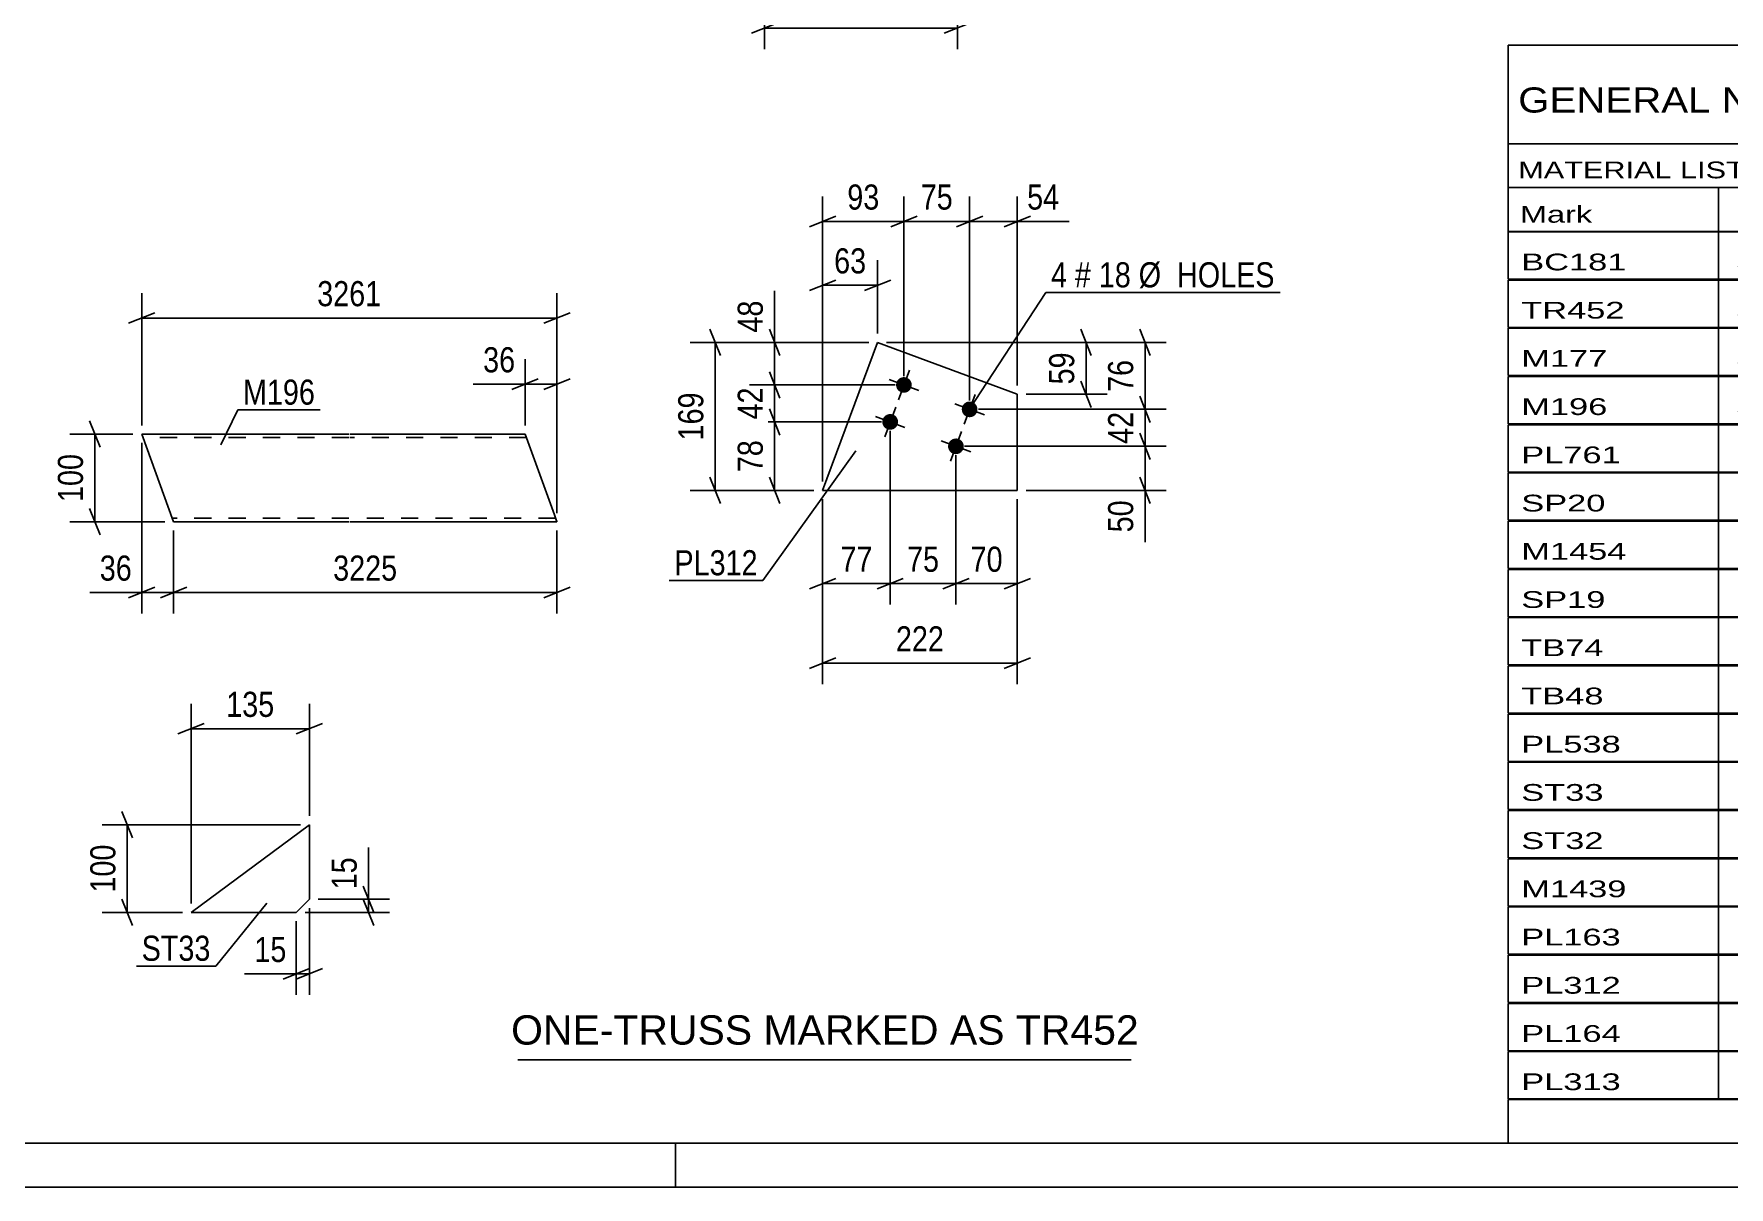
# Model space of a CAD drawing. Header units: millimetres. Extents: x 0 to 841, y 0 to 594.
# Drawn here: x 347.8 to 541.2, y 0 to 131.5 of the extents above; entities that cross this region are included whole.
import ezdxf

# ---------------------------------------------------------------- set-up
doc = ezdxf.new("R2010")
doc.units = ezdxf.units.MM
doc.linetypes.add('DXK_LINE_DOT2', pattern=[3.9198, 1.9599, -1.9599])
doc.styles.add('Arial', font='ARIAL.TTF', dxfattribs={"height": 0.2})
doc.styles.add('Arial Narrow', font='ARIALN.TTF', dxfattribs={"height": 0.2})

# ---------------------------------------------------------------- blocks, each defined once
blk = doc.blocks.new('Unknown-318889209-1133')
at = {"color": 5, "linetype": 'Continuous'}
for p, q in [((5, 5), (836, 5)), ((421, 0), (421, 5)), ((0, 0), (841, 0))]:
    blk.add_line(p, q, dxfattribs=at)
blk = doc.blocks.new('Part-318889209-1655 - 1639')
at = {"color": 2, "linetype": 'Continuous'}
for p, q in [((379.23, 41.33), (365.73, 31.33)), ((379.23, 32.83), (379.23, 41.33)), ((365.73, 31.33), (377.73, 31.33)), ((377.73, 31.33), (379.23, 32.83))]:
    blk.add_line(p, q, dxfattribs=at)
blk = doc.blocks.new('Bolt-318889209-8117 - 8083')
at = {"linetype": 'Continuous'}
for points in [[(447.9, 91.18, -1), (446.22, 91.8, -1)], [(455.4, 88.39, -1), (453.72, 89.02, -1)], [(446.34, 86.96, -1), (444.65, 87.59, -1)], [(453.84, 84.18, -1), (452.15, 84.8, -1)]]:
    blk.add_hatch(color=1, dxfattribs=at).paths.add_polyline_path(points)
at = {"color": 1, "linetype": 'Continuous'}
for p, q in [((447.69, 93.18), (446.43, 89.8)), ((445.37, 92.12), (448.75, 90.86)), ((452.87, 89.33), (456.25, 88.08)), ((455.19, 90.39), (453.93, 87.02)), ((443.81, 87.9), (447.18, 86.65)), ((446.12, 88.96), (444.87, 85.59)), ((451.31, 85.11), (454.68, 83.86)), ((453.62, 86.18), (452.37, 82.8))]:
    blk.add_line(p, q, dxfattribs=at)
blk = doc.blocks.new('Part-318889209-8122 - 8083')
at = {"color": 2, "linetype": 'Continuous'}
for p, q in [((444.06, 96.34), (437.79, 79.46)), ((444.06, 96.34), (460, 90.42)), ((460, 90.42), (460, 79.46)), ((437.79, 79.46), (460, 79.46))]:
    blk.add_line(p, q, dxfattribs=at)
blk = doc.blocks.new('Part-318889209-1294 - 1278')
at = {"color": 2, "linetype": 'Continuous'}
for p, q in [((383.73, 85.88), (360.09, 85.88)), ((363.73, 75.88), (360.09, 85.88)), ((403.83, 85.88), (383.83, 85.88)), ((407.18, 76.68), (403.83, 85.88)), ((383.73, 75.88), (363.73, 75.88)), ((407.47, 75.88), (383.83, 75.88)), ((407.47, 75.88), (407.18, 76.68))]:
    blk.add_line(p, q, dxfattribs=at)
at = {"color": 7, "linetype": 'DXK_LINE_DOT2'}
for p, q in [((383.73, 85.48), (360.24, 85.48)), ((403.98, 85.48), (383.83, 85.48)), ((383.73, 76.28), (363.58, 76.28)), ((363.65, 76.12), (363.73, 75.88)), ((407.32, 76.28), (383.83, 76.28)), ((407.45, 75.94), (407.38, 76.11)), ((407.47, 75.88), (407.45, 75.94))]:
    blk.add_line(p, q, dxfattribs=at)
blk = doc.blocks.new('StraightDimension-318889209-1744 - 1639')
at = {"color": 7, "linetype": 'Continuous'}
for p, q in [((357.84, 42.83), (359.04, 39.83)), ((378.23, 41.33), (355.59, 41.33)), ((358.44, 31.33), (358.44, 41.33)), ((364.73, 31.33), (355.59, 31.33)), ((359.04, 29.83), (357.84, 32.83))]:
    blk.add_line(p, q, dxfattribs=at)
at = {"color": 0}
blk.add_wipeout([(357.69, 39.67), (353.49, 39.67), (353.49, 32.99), (357.69, 32.99)], dxfattribs=at)
at = {"color": 3, "style": 'Arial Narrow'}
blk.add_text('100', height=2.863, rotation=90.0002, dxfattribs=at).set_placement((357.09, 33.59))
blk = doc.blocks.new('StraightDimension-318889209-1731 - 1639')
at = {"color": 7, "linetype": 'Continuous'}
for p, q in [((385.38, 34.33), (386.58, 31.33)), ((378.73, 31.33), (388.38, 31.33)), ((380.23, 32.83), (388.38, 32.83)), ((386.58, 29.83), (385.38, 32.83)), ((385.98, 31.33), (385.98, 32.83))]:
    blk.add_line(p, q, dxfattribs=at)
at = {"color": 0}
blk.add_wipeout([(385.23, 38.21), (381.03, 38.21), (381.03, 33.36), (385.23, 33.36)], dxfattribs=at)
at = {"color": 7, "linetype": 'Continuous'}
blk.add_line((385.98, 32.83), (385.98, 38.74), dxfattribs=at)
blk.add_line((385.98, 32.83), (385.98, 38.74), dxfattribs=at)
at = {"color": 3, "style": 'Arial Narrow'}
blk.add_text('15', height=2.863, rotation=90.0002, dxfattribs=at).set_placement((384.63, 33.96))
blk = doc.blocks.new('StraightDimension-318889209-1758 - 1639')
at = {"color": 7, "linetype": 'Continuous'}
for p, q in [((365.73, 32.33), (365.73, 55.13)), ((379.23, 42.33), (379.23, 55.13)), ((367.23, 52.88), (364.23, 51.68)), ((365.73, 52.28), (379.23, 52.28)), ((377.73, 51.68), (380.73, 52.88))]:
    blk.add_line(p, q, dxfattribs=at)
at = {"color": 0}
blk.add_wipeout([(375.82, 53.03), (375.82, 57.23), (369.14, 57.23), (369.14, 53.03)], dxfattribs=at)
at = {"color": 3, "style": 'Arial Narrow'}
blk.add_text('135', height=2.863, dxfattribs=at).set_placement((369.74, 53.63))
blk = doc.blocks.new('StraightDimension-318889209-1770 - 1639')
at = {"color": 7, "linetype": 'Continuous'}
for p, q in [((379.23, 31.83), (379.23, 21.92)), ((377.73, 30.33), (377.73, 21.92)), ((376.23, 23.72), (379.23, 24.92)), ((380.73, 24.92), (377.73, 23.72)), ((377.73, 24.32), (379.23, 24.32))]:
    blk.add_line(p, q, dxfattribs=at)
at = {"color": 0}
blk.add_wipeout([(377.21, 25.07), (377.21, 29.27), (372.35, 29.27), (372.35, 25.07)], dxfattribs=at)
at = {"color": 7, "linetype": 'Continuous'}
blk.add_line((377.73, 24.32), (371.82, 24.32), dxfattribs=at)
blk.add_line((377.73, 24.32), (371.82, 24.32), dxfattribs=at)
at = {"color": 3, "style": 'Arial Narrow'}
blk.add_text('15', height=2.863, dxfattribs=at).set_placement((372.95, 25.67))
blk = doc.blocks.new('StraightDimension-318889209-8141 - 8083')
at = {"color": 7, "linetype": 'Continuous'}
for p, q in [((444.49, 87.27), (429.46, 87.27)), ((431.71, 88.77), (432.91, 85.77)), ((432.31, 79.46), (432.31, 87.27)), ((436.79, 79.46), (429.46, 79.46)), ((432.91, 77.96), (431.71, 80.96))]:
    blk.add_line(p, q, dxfattribs=at)
at = {"color": 0}
blk.add_wipeout([(431.56, 85.79), (427.36, 85.79), (427.36, 80.94), (431.56, 80.94)], dxfattribs=at)
at = {"color": 3, "style": 'Arial Narrow'}
blk.add_text('78', height=2.863, rotation=90.0002, dxfattribs=at).set_placement((430.96, 81.54))
blk = doc.blocks.new('StraightDimension-318889209-8133 - 8083')
at = {"color": 7, "linetype": 'Continuous'}
for p, q in [((431.71, 92.99), (432.91, 89.99)), ((446.06, 91.49), (429.46, 91.49)), ((432.31, 87.27), (432.31, 91.49)), ((444.49, 87.27), (429.46, 87.27)), ((432.91, 85.77), (431.71, 88.77))]:
    blk.add_line(p, q, dxfattribs=at)
at = {"color": 0}
blk.add_wipeout([(431.56, 91.81), (427.36, 91.81), (427.36, 86.95), (431.56, 86.95)], dxfattribs=at)
at = {"color": 3, "style": 'Arial Narrow'}
blk.add_text('42', height=2.863, rotation=90.0002, dxfattribs=at).set_placement((430.96, 87.55))
blk = doc.blocks.new('StraightDimension-318889209-8215 - 8083')
at = {"color": 7, "linetype": 'Continuous'}
for p, q in [((452.99, 83.49), (452.99, 66.43)), ((460, 78.46), (460, 66.43)), ((451.49, 68.23), (454.49, 69.43)), ((452.99, 68.83), (460, 68.83)), ((461.5, 69.43), (458.5, 68.23))]:
    blk.add_line(p, q, dxfattribs=at)
at = {"color": 0}
blk.add_wipeout([(458.92, 69.58), (458.92, 73.78), (454.07, 73.78), (454.07, 69.58)], dxfattribs=at)
at = {"color": 3, "style": 'Arial Narrow'}
blk.add_text('70', height=2.863, dxfattribs=at).set_placement((454.67, 70.18))
blk = doc.blocks.new('StraightDimension-318889209-8148 - 8083')
at = {"color": 7, "linetype": 'Continuous'}
for p, q in [((454.56, 89.71), (454.56, 112.99)), ((460, 91.42), (460, 112.99)), ((453.06, 109.54), (456.06, 110.74)), ((461.5, 110.74), (458.5, 109.54)), ((454.56, 110.14), (460, 110.14))]:
    blk.add_line(p, q, dxfattribs=at)
at = {"color": 0}
blk.add_wipeout([(465.38, 110.89), (465.38, 115.09), (460.52, 115.09), (460.52, 110.89)], dxfattribs=at)
at = {"color": 7, "linetype": 'Continuous'}
blk.add_line((460, 110.14), (465.9, 110.14), dxfattribs=at)
blk.add_line((460, 110.14), (465.9, 110.14), dxfattribs=at)
at = {"color": 3, "style": 'Arial Narrow'}
blk.add_text('54', height=2.863, dxfattribs=at).set_placement((461.12, 111.49))
blk = doc.blocks.new('StraightDimension-318889209-8201 - 8083')
at = {"color": 7, "linetype": 'Continuous'}
for p, q in [((445.49, 86.27), (445.49, 66.43)), ((437.79, 78.46), (437.79, 66.43)), ((436.29, 68.23), (439.29, 69.43)), ((437.79, 68.83), (445.49, 68.83)), ((446.99, 69.43), (443.99, 68.23))]:
    blk.add_line(p, q, dxfattribs=at)
at = {"color": 0}
blk.add_wipeout([(444.07, 69.58), (444.07, 73.78), (439.22, 73.78), (439.22, 69.58)], dxfattribs=at)
at = {"color": 3, "style": 'Arial Narrow'}
blk.add_text('77', height=2.863, dxfattribs=at).set_placement((439.82, 70.18))
blk = doc.blocks.new('StraightDimension-318889209-8124 - 8083')
at = {"color": 7, "linetype": 'Continuous'}
for p, q in [((431.71, 97.84), (432.91, 94.84)), ((443.06, 96.34), (429.46, 96.34)), ((432.31, 91.49), (432.31, 96.34)), ((432.91, 89.99), (431.71, 92.99)), ((446.06, 91.49), (429.46, 91.49))]:
    blk.add_line(p, q, dxfattribs=at)
at = {"color": 0}
blk.add_wipeout([(431.56, 101.72), (427.36, 101.72), (427.36, 96.86), (431.56, 96.86)], dxfattribs=at)
at = {"color": 7, "linetype": 'Continuous'}
blk.add_line((432.31, 96.34), (432.31, 102.24), dxfattribs=at)
blk.add_line((432.31, 96.34), (432.31, 102.24), dxfattribs=at)
at = {"color": 3, "style": 'Arial Narrow'}
blk.add_text('48', height=2.863, rotation=90.0002, dxfattribs=at).set_placement((430.96, 97.46))
blk = doc.blocks.new('StraightDimension-318889209-8156 - 8083')
at = {"color": 7, "linetype": 'Continuous'}
for p, q in [((447.06, 92.49), (447.06, 112.99)), ((454.56, 89.71), (454.56, 112.99)), ((445.56, 109.54), (448.56, 110.74)), ((456.06, 110.74), (453.06, 109.54)), ((447.06, 110.14), (454.56, 110.14))]:
    blk.add_line(p, q, dxfattribs=at)
at = {"color": 0}
blk.add_wipeout([(453.24, 110.89), (453.24, 115.09), (448.38, 115.09), (448.38, 110.89)], dxfattribs=at)
at = {"color": 3, "style": 'Arial Narrow'}
blk.add_text('75', height=2.863, dxfattribs=at).set_placement((448.98, 111.49))
blk = doc.blocks.new('StraightDimension-318889209-8164 - 8083')
at = {"color": 7, "linetype": 'Continuous'}
for p, q in [((437.79, 80.46), (437.79, 112.99)), ((447.06, 92.49), (447.06, 112.99)), ((436.29, 109.54), (439.29, 110.74)), ((448.56, 110.74), (445.56, 109.54)), ((437.79, 110.14), (447.06, 110.14))]:
    blk.add_line(p, q, dxfattribs=at)
at = {"color": 0}
blk.add_wipeout([(444.86, 110.89), (444.86, 115.09), (440, 115.09), (440, 110.89)], dxfattribs=at)
at = {"color": 3, "style": 'Arial Narrow'}
blk.add_text('93', height=2.863, dxfattribs=at).set_placement((440.6, 111.49))
blk = doc.blocks.new('StraightDimension-318889209-8171 - 8083')
at = {"color": 7, "linetype": 'Continuous'}
for p, q in [((473.97, 90.21), (475.17, 87.21)), ((455.56, 88.71), (476.97, 88.71)), ((474.57, 84.49), (474.57, 88.71)), ((475.17, 82.99), (473.97, 85.99)), ((453.99, 84.49), (476.97, 84.49))]:
    blk.add_line(p, q, dxfattribs=at)
at = {"color": 0}
blk.add_wipeout([(473.82, 89.03), (469.62, 89.03), (469.62, 84.17), (473.82, 84.17)], dxfattribs=at)
at = {"color": 3, "style": 'Arial Narrow'}
blk.add_text('42', height=2.863, rotation=90.0002, dxfattribs=at).set_placement((473.22, 84.77))
blk = doc.blocks.new('StraightDimension-318889209-8179 - 8083')
at = {"color": 7, "linetype": 'Continuous'}
for p, q in [((473.97, 85.99), (475.17, 82.99)), ((453.99, 84.49), (476.97, 84.49)), ((474.57, 79.46), (474.57, 84.49)), ((461, 79.46), (476.97, 79.46)), ((475.17, 77.96), (473.97, 80.96))]:
    blk.add_line(p, q, dxfattribs=at)
at = {"color": 0}
blk.add_wipeout([(473.82, 78.93), (469.62, 78.93), (469.62, 74.08), (473.82, 74.08)], dxfattribs=at)
at = {"color": 7, "linetype": 'Continuous'}
blk.add_line((474.57, 79.46), (474.57, 73.55), dxfattribs=at)
blk.add_line((474.57, 79.46), (474.57, 73.55), dxfattribs=at)
at = {"color": 3, "style": 'Arial Narrow'}
blk.add_text('50', height=2.863, rotation=90.0002, dxfattribs=at).set_placement((473.22, 74.68))
blk = doc.blocks.new('StraightDimension-318889209-8185 - 8083')
at = {"color": 7, "linetype": 'Continuous'}
for p, q in [((473.97, 97.84), (475.17, 94.84)), ((445.06, 96.34), (476.97, 96.34)), ((474.57, 88.71), (474.57, 96.34)), ((475.17, 87.21), (473.97, 90.21)), ((455.56, 88.71), (476.97, 88.71))]:
    blk.add_line(p, q, dxfattribs=at)
at = {"color": 0}
blk.add_wipeout([(473.82, 94.95), (469.62, 94.95), (469.62, 90.09), (473.82, 90.09)], dxfattribs=at)
at = {"color": 3, "style": 'Arial Narrow'}
blk.add_text('76', height=2.863, rotation=90.0002, dxfattribs=at).set_placement((473.22, 90.69))
blk = doc.blocks.new('StraightDimension-318889209-8194 - 8083')
at = {"color": 7, "linetype": 'Continuous'}
for p, q in [((437.79, 80.46), (437.79, 105.71)), ((444.06, 97.34), (444.06, 105.71)), ((436.29, 102.26), (439.29, 103.46)), ((437.79, 102.86), (444.06, 102.86)), ((445.56, 103.46), (442.56, 102.26))]:
    blk.add_line(p, q, dxfattribs=at)
at = {"color": 0}
blk.add_wipeout([(443.36, 103.61), (443.36, 107.81), (438.5, 107.81), (438.5, 103.61)], dxfattribs=at)
at = {"color": 3, "style": 'Arial Narrow'}
blk.add_text('63', height=2.863, dxfattribs=at).set_placement((439.1, 104.21))
blk = doc.blocks.new('StraightDimension-318889209-8207 - 8083')
at = {"color": 7, "linetype": 'Continuous'}
for p, q in [((445.49, 86.27), (445.49, 66.43)), ((452.99, 83.49), (452.99, 66.43)), ((443.99, 68.23), (446.99, 69.43)), ((445.49, 68.83), (452.99, 68.83)), ((454.49, 69.43), (451.49, 68.23))]:
    blk.add_line(p, q, dxfattribs=at)
at = {"color": 0}
blk.add_wipeout([(451.67, 69.58), (451.67, 73.78), (446.82, 73.78), (446.82, 69.58)], dxfattribs=at)
at = {"color": 3, "style": 'Arial Narrow'}
blk.add_text('75', height=2.863, dxfattribs=at).set_placement((447.42, 70.18))
blk = doc.blocks.new('StraightDimension-318889209-8222 - 8083')
at = {"color": 7, "linetype": 'Continuous'}
for p, q in [((426.12, 94.84), (424.92, 97.84)), ((443.06, 96.34), (422.67, 96.34)), ((425.52, 79.46), (425.52, 96.34)), ((436.79, 79.46), (422.67, 79.46)), ((424.92, 80.96), (426.12, 77.96))]:
    blk.add_line(p, q, dxfattribs=at)
at = {"color": 0}
blk.add_wipeout([(424.77, 91.24), (420.57, 91.24), (420.57, 84.56), (424.77, 84.56)], dxfattribs=at)
at = {"color": 3, "style": 'Arial Narrow'}
blk.add_text('169', height=2.863, rotation=90.0002, dxfattribs=at).set_placement((424.17, 85.16))
blk = doc.blocks.new('StraightDimension-318889209-8229 - 8083')
at = {"color": 7, "linetype": 'Continuous'}
for p, q in [((467.24, 97.84), (468.44, 94.84)), ((445.06, 96.34), (470.24, 96.34)), ((467.84, 90.42), (467.84, 96.34)), ((468.44, 88.92), (467.24, 91.92)), ((461, 90.42), (470.24, 90.42))]:
    blk.add_line(p, q, dxfattribs=at)
at = {"color": 0}
blk.add_wipeout([(467.09, 95.81), (462.89, 95.81), (462.89, 90.95), (467.09, 90.95)], dxfattribs=at)
at = {"color": 3, "style": 'Arial Narrow'}
blk.add_text('59', height=2.863, rotation=90.0002, dxfattribs=at).set_placement((466.49, 91.55))
blk = doc.blocks.new('StraightDimension-318889209-8238 - 8083')
at = {"color": 7, "linetype": 'Continuous'}
for p, q in [((437.79, 78.46), (437.79, 57.35)), ((460, 78.46), (460, 57.35)), ((439.29, 60.35), (436.29, 59.15)), ((458.5, 59.15), (461.5, 60.35)), ((437.79, 59.75), (460, 59.75))]:
    blk.add_line(p, q, dxfattribs=at)
at = {"color": 0}
blk.add_wipeout([(452.24, 60.5), (452.24, 64.7), (445.55, 64.7), (445.55, 60.5)], dxfattribs=at)
at = {"color": 3, "style": 'Arial Narrow'}
blk.add_text('222', height=2.863, dxfattribs=at).set_placement((446.15, 61.1))
blk = doc.blocks.new('StraightDimension-318889209-8335 - 8246')
at = {"color": 7, "linetype": 'Continuous'}
for p, q in [((431.16, 148.96), (431.16, 129.8)), ((453.17, 148.96), (453.17, 129.8)), ((432.66, 132.8), (429.66, 131.6)), ((431.16, 132.2), (453.17, 132.2)), ((451.67, 131.6), (454.67, 132.8))]:
    blk.add_line(p, q, dxfattribs=at)
at = {"color": 0}
blk.add_wipeout([(445.51, 132.95), (445.51, 137.15), (438.82, 137.15), (438.82, 132.95)], dxfattribs=at)
at = {"color": 3, "style": 'Arial Narrow'}
blk.add_text('220', height=2.863, dxfattribs=at).set_placement((439.42, 133.55))
blk = doc.blocks.new('StraightDimension-318889209-20734 - 1278')
at = {"color": 7, "linetype": 'Continuous'}
for p, q in [((360.09, 84.88), (360.09, 65.42)), ((363.73, 74.88), (363.73, 65.42)), ((358.59, 67.22), (361.59, 68.42)), ((360.09, 67.82), (363.73, 67.82)), ((365.23, 68.42), (362.23, 67.22))]:
    blk.add_line(p, q, dxfattribs=at)
at = {"color": 0}
blk.add_wipeout([(359.57, 68.57), (359.57, 72.77), (354.71, 72.77), (354.71, 68.57)], dxfattribs=at)
at = {"color": 7, "linetype": 'Continuous'}
blk.add_line((360.09, 67.82), (354.18, 67.82), dxfattribs=at)
blk.add_line((360.09, 67.82), (354.18, 67.82), dxfattribs=at)
at = {"color": 3, "style": 'Arial Narrow'}
blk.add_text('36', height=2.863, dxfattribs=at).set_placement((355.31, 69.17))
blk = doc.blocks.new('StraightDimension-318889209-20758 - 1278')
at = {"color": 7, "linetype": 'Continuous'}
for p, q in [((354.14, 87.38), (355.34, 84.38)), ((359.09, 85.88), (351.89, 85.88)), ((354.74, 75.88), (354.74, 85.88)), ((355.34, 74.38), (354.14, 77.38)), ((362.73, 75.88), (351.89, 75.88))]:
    blk.add_line(p, q, dxfattribs=at)
at = {"color": 0}
blk.add_wipeout([(353.99, 84.22), (349.79, 84.22), (349.79, 77.54), (353.99, 77.54)], dxfattribs=at)
at = {"color": 3, "style": 'Arial Narrow'}
blk.add_text('100', height=2.863, rotation=90.0002, dxfattribs=at).set_placement((353.39, 78.14))
blk = doc.blocks.new('StraightDimension-318889209-20733 - 1278')
at = {"color": 7, "linetype": 'Continuous'}
for p, q in [((363.73, 74.88), (363.73, 65.42)), ((407.47, 74.88), (407.47, 65.42)), ((365.23, 68.42), (362.23, 67.22)), ((363.73, 67.82), (407.47, 67.82)), ((405.97, 67.22), (408.97, 68.42))]:
    blk.add_line(p, q, dxfattribs=at)
at = {"color": 0}
blk.add_wipeout([(389.86, 68.57), (389.86, 72.77), (381.34, 72.77), (381.34, 68.57)], dxfattribs=at)
at = {"color": 3, "style": 'Arial Narrow'}
blk.add_text('3225', height=2.863, dxfattribs=at).set_placement((381.94, 69.17))
blk = doc.blocks.new('StraightDimension-318889209-1326 - 1278')
at = {"color": 7, "linetype": 'Continuous'}
for p, q in [((403.83, 86.88), (403.83, 94.43)), ((407.47, 76.88), (407.47, 94.43)), ((402.33, 90.98), (405.33, 92.18)), ((403.83, 91.58), (407.47, 91.58)), ((408.97, 92.18), (405.97, 90.98))]:
    blk.add_line(p, q, dxfattribs=at)
at = {"color": 0}
blk.add_wipeout([(403.31, 92.33), (403.31, 96.53), (398.45, 96.53), (398.45, 92.33)], dxfattribs=at)
at = {"color": 7, "linetype": 'Continuous'}
blk.add_line((403.83, 91.58), (397.92, 91.58), dxfattribs=at)
blk.add_line((403.83, 91.58), (397.92, 91.58), dxfattribs=at)
at = {"color": 3, "style": 'Arial Narrow'}
blk.add_text('36', height=2.863, dxfattribs=at).set_placement((399.05, 92.93))
blk = doc.blocks.new('StraightDimension-318889209-20722 - 1278')
at = {"color": 7, "linetype": 'Continuous'}
for p, q in [((360.09, 86.88), (360.09, 101.97)), ((407.47, 76.88), (407.47, 101.97)), ((361.59, 99.72), (358.59, 98.52)), ((360.09, 99.12), (407.47, 99.12)), ((405.97, 98.52), (408.97, 99.72))]:
    blk.add_line(p, q, dxfattribs=at)
at = {"color": 0}
blk.add_wipeout([(388.04, 99.87), (388.04, 104.07), (379.52, 104.07), (379.52, 99.87)], dxfattribs=at)
at = {"color": 3, "style": 'Arial Narrow'}
blk.add_text('3261', height=2.863, dxfattribs=at).set_placement((380.12, 100.47))
blk = doc.blocks.new('Unknown-318889209-20959')
at = {"color": 7, "linetype": 'Continuous'}
for p, q in [((516, 130.25), (676, 130.25)), ((516, 119), (516, 130.25)), ((676, 130.25), (676, 119)), ((516, 119), (676, 119)), ((516, 119), (516, 114)), ((676, 119), (676, 114)), ((516, 114), (676, 114)), ((516, 114), (516, 109)), ((540, 114), (540, 109)), ((575.5, 114), (575.5, 109)), ((601.5, 114), (601.5, 109)), ((614.5, 114), (614.5, 109)), ((632, 114), (632, 109)), ((654, 114), (654, 109)), ((676, 114), (676, 109)), ((516, 109), (676, 109)), ((516, 108.95), (516, 103.55)), ((516, 108.95), (676, 108.95)), ((540, 109), (540, 103.5)), ((575.5, 109), (575.5, 103.5)), ((601.5, 109), (601.5, 103.5)), ((614.5, 109), (614.5, 103.5)), ((632, 109), (632, 103.5)), ((654, 109), (654, 103.5)), ((676, 108.95), (676, 103.55)), ((516, 103.55), (676, 103.55)), ((516, 103.45), (516, 98.05)), ((516, 103.45), (676, 103.45)), ((540, 103.5), (540, 98)), ((575.5, 103.5), (575.5, 98)), ((601.5, 103.5), (601.5, 98)), ((614.5, 103.5), (614.5, 98)), ((632, 103.5), (632, 98)), ((654, 103.5), (654, 98)), ((676, 103.45), (676, 98.05)), ((516, 98.05), (676, 98.05)), ((516, 97.95), (516, 92.55)), ((516, 97.95), (676, 97.95)), ((540, 98), (540, 92.5)), ((575.5, 98), (575.5, 92.5)), ((601.5, 98), (601.5, 92.5)), ((614.5, 98), (614.5, 92.5)), ((632, 98), (632, 92.5)), ((654, 98), (654, 92.5)), ((676, 97.95), (676, 92.55)), ((516, 92.55), (676, 92.55)), ((516, 92.45), (516, 87.05)), ((516, 92.45), (676, 92.45)), ((540, 92.5), (540, 87)), ((575.5, 92.5), (575.5, 87)), ((601.5, 92.5), (601.5, 87)), ((614.5, 92.5), (614.5, 87)), ((632, 92.5), (632, 87)), ((654, 92.5), (654, 87)), ((676, 92.45), (676, 87.05)), ((516, 87.05), (676, 87.05)), ((516, 86.95), (516, 81.55)), ((516, 86.95), (676, 86.95)), ((540, 87), (540, 81.5)), ((575.5, 87), (575.5, 81.5)), ((601.5, 87), (601.5, 81.5)), ((614.5, 87), (614.5, 81.5)), ((632, 87), (632, 81.5)), ((654, 87), (654, 81.5)), ((676, 86.95), (676, 81.55)), ((516, 81.55), (676, 81.55)), ((516, 81.45), (516, 76.05)), ((516, 81.45), (676, 81.45)), ((540, 81.5), (540, 76)), ((575.5, 81.5), (575.5, 76)), ((601.5, 81.5), (601.5, 76)), ((614.5, 81.5), (614.5, 76)), ((632, 81.5), (632, 76)), ((654, 81.5), (654, 76)), ((676, 81.45), (676, 76.05)), ((516, 76.05), (676, 76.05)), ((516, 75.95), (516, 70.55)), ((516, 75.95), (676, 75.95)), ((540, 76), (540, 70.5)), ((575.5, 76), (575.5, 70.5)), ((601.5, 76), (601.5, 70.5)), ((614.5, 76), (614.5, 70.5)), ((632, 76), (632, 70.5)), ((654, 76), (654, 70.5)), ((676, 75.95), (676, 70.55)), ((516, 70.55), (676, 70.55)), ((516, 70.45), (516, 65.05)), ((516, 70.45), (676, 70.45)), ((540, 70.5), (540, 65)), ((575.5, 70.5), (575.5, 65)), ((601.5, 70.5), (601.5, 65)), ((614.5, 70.5), (614.5, 65)), ((632, 70.5), (632, 65)), ((654, 70.5), (654, 65)), ((676, 70.45), (676, 65.05)), ((516, 65.05), (676, 65.05)), ((516, 64.95), (516, 59.55)), ((516, 64.95), (676, 64.95)), ((540, 65), (540, 59.5)), ((575.5, 65), (575.5, 59.5)), ((601.5, 65), (601.5, 59.5)), ((614.5, 65), (614.5, 59.5)), ((632, 65), (632, 59.5)), ((654, 65), (654, 59.5)), ((676, 64.95), (676, 59.55)), ((516, 59.55), (676, 59.55)), ((516, 59.45), (516, 54.05)), ((516, 59.45), (676, 59.45)), ((540, 59.5), (540, 54)), ((575.5, 59.5), (575.5, 54)), ((601.5, 59.5), (601.5, 54)), ((614.5, 59.5), (614.5, 54)), ((632, 59.5), (632, 54)), ((654, 59.5), (654, 54)), ((676, 59.45), (676, 54.05)), ((516, 54.05), (676, 54.05)), ((516, 53.95), (516, 48.55)), ((516, 53.95), (676, 53.95)), ((540, 54), (540, 48.5)), ((575.5, 54), (575.5, 48.5)), ((601.5, 54), (601.5, 48.5)), ((614.5, 54), (614.5, 48.5)), ((632, 54), (632, 48.5)), ((654, 54), (654, 48.5)), ((676, 53.95), (676, 48.55)), ((516, 48.55), (676, 48.55)), ((516, 48.45), (516, 43.05)), ((516, 48.45), (676, 48.45)), ((540, 48.5), (540, 43)), ((575.5, 48.5), (575.5, 43)), ((601.5, 48.5), (601.5, 43)), ((614.5, 48.5), (614.5, 43)), ((632, 48.5), (632, 43)), ((654, 48.5), (654, 43)), ((676, 48.45), (676, 43.05)), ((516, 43.05), (676, 43.05)), ((516, 42.95), (516, 37.55)), ((516, 42.95), (676, 42.95)), ((540, 43), (540, 37.5)), ((575.5, 43), (575.5, 37.5)), ((601.5, 43), (601.5, 37.5)), ((614.5, 43), (614.5, 37.5)), ((632, 43), (632, 37.5)), ((654, 43), (654, 37.5)), ((676, 42.95), (676, 37.55)), ((516, 37.55), (676, 37.55)), ((516, 37.45), (516, 32.05)), ((516, 37.45), (676, 37.45)), ((540, 37.5), (540, 32)), ((575.5, 37.5), (575.5, 32)), ((601.5, 37.5), (601.5, 32)), ((614.5, 37.5), (614.5, 32)), ((632, 37.5), (632, 32)), ((654, 37.5), (654, 32)), ((676, 37.45), (676, 32.05)), ((516, 32.05), (676, 32.05)), ((516, 31.95), (516, 26.55)), ((516, 31.95), (676, 31.95)), ((540, 32), (540, 26.5)), ((575.5, 32), (575.5, 26.5)), ((601.5, 32), (601.5, 26.5)), ((614.5, 32), (614.5, 26.5)), ((632, 32), (632, 26.5)), ((654, 32), (654, 26.5)), ((676, 31.95), (676, 26.55)), ((516, 26.55), (676, 26.55)), ((516, 26.45), (516, 21.05)), ((516, 26.45), (676, 26.45)), ((540, 26.5), (540, 21)), ((575.5, 26.5), (575.5, 21)), ((601.5, 26.5), (601.5, 21)), ((614.5, 26.5), (614.5, 21)), ((632, 26.5), (632, 21)), ((654, 26.5), (654, 21)), ((676, 26.45), (676, 21.05)), ((516, 21.05), (676, 21.05)), ((516, 20.95), (516, 15.55)), ((516, 20.95), (676, 20.95)), ((540, 21), (540, 15.5)), ((575.5, 21), (575.5, 15.5)), ((601.5, 21), (601.5, 15.5)), ((614.5, 21), (614.5, 15.5)), ((632, 21), (632, 15.5)), ((654, 21), (654, 15.5)), ((676, 20.95), (676, 15.55)), ((516, 15.55), (676, 15.55)), ((540, 15.5), (540, 10)), ((575.5, 15.5), (575.5, 10)), ((601.5, 15.5), (601.5, 10)), ((614.5, 15.5), (614.5, 10)), ((632, 15.5), (632, 10)), ((654, 15.5), (654, 10)), ((516, 15.45), (516, 10.05)), ((516, 15.45), (676, 15.45)), ((676, 15.45), (676, 10.05)), ((516, 10.05), (676, 10.05)), ((516, 10), (676, 10)), ((516, 10), (516, 5)), ((632, 10), (632, 5)), ((654, 10), (654, 5)), ((676, 10), (676, 5)), ((516, 5), (676, 5))]:
    blk.add_line(p, q, dxfattribs=at)
at = {"color": 7, "style": 'Arial Narrow'}
for s, height, width, p in [('GENERAL NOTES & WELD DETAILS :', 2.8633, 1.4, (517.15, 122.56)), ('REFER TYP DRAWING TYP-01', 1.9089, 1.6, (600.7, 122.66)), ("MATERIAL LIST FOR ASSEMBLY MK'D", 1.9089, 1.6, (517.15, 115.06)), ('TR452', 1.909, 1.794707, (609.9, 114.97)), ('1', 1.91, 1.794707, (638.08, 115.06)), ('No. Required', 1.9089, 1.6, (647.41, 115.06)), ('Mark', 1.909, 1.7, (517.34, 110)), ('Profile', 1.909, 1.7, (550.41, 110)), ('Material', 1.909, 1.7, (580.54, 110.06)), ('No.', 1.909, 1.7, (605.5, 110.06)), ('Length', 1.909, 1.7, (616, 110.06)), ('Area', 1.909, 1.7, (638.5, 110.06)), ('Weight', 1.909, 1.7, (658, 110.06))]:
    blk.add_text(s, height=height, dxfattribs=dict(at, width=width)).set_placement(p)
at = {"color": 7, "linetype": 'Continuous', "style": 'Arial Narrow'}
for s, height, width, p in [('BC181', 1.909, 1.794707, (517.5, 104.56)), ('SHS132*6', 1.909, 1.794707, (542, 104.56)), ('E350', 1.909, 1.794707, (581.74, 104.56)), ('1', 1.91, 1.794707, (605.86, 104.56)), ('18326', 1.909, 1.794707, (616.4, 104.56)), ('9.7', 1.909, 1.794707, (642.32, 104.56)), ('435.0', 1.909, 1.794707, (658.96, 104.56)), ('TR452', 1.909, 1.794707, (517.5, 99.06)), ('SHS100*8', 1.909, 1.794707, (542, 99.06)), ('E350', 1.909, 1.794707, (581.74, 99.06)), ('1', 1.91, 1.794707, (605.86, 99.06)), ('18007', 1.909, 1.794707, (616.4, 99.06)), ('7.2', 1.909, 1.794707, (642.32, 99.06)), ('416.1', 1.909, 1.794707, (658.96, 99.06)), ('M177', 1.909, 1.794707, (517.5, 93.56)), ('SHS100*6', 1.909, 1.794707, (542, 93.56)), ('E350', 1.909, 1.794707, (581.74, 93.56)), ('7', 1.91, 1.794707, (605.86, 93.56)), ('3167', 1.909, 1.794707, (618.58, 93.56)), ('1.2', 1.909, 1.794707, (642.32, 93.56)), ('383.7', 1.909, 1.794707, (658.96, 93.56)), ('M196', 1.909, 1.794707, (517.5, 88.06)), ('SHS100*4', 1.909, 1.794707, (542, 88.06)), ('E350', 1.909, 1.794707, (581.74, 88.06)), ('8', 1.91, 1.794707, (605.86, 88.06)), ('3261', 1.909, 1.794707, (618.58, 88.06)), ('1.3', 1.909, 1.794707, (642.32, 88.06)), ('311.1', 1.909, 1.794707, (658.96, 88.06)), ('PL761', 1.909, 1.794707, (517.5, 82.56)), ('PL12*300', 1.909, 1.794707, (542, 82.56)), ('E350', 1.909, 1.794707, (581.74, 82.56)), ('18', 1.909, 1.794707, (604.76, 82.56)), ('310', 1.909, 1.794707, (620.77, 82.56)), ('0.2', 1.909, 1.794707, (642.32, 82.56)), ('157.7', 1.909, 1.794707, (658.96, 82.56)), ('SP20', 1.909, 1.794707, (517.5, 77.06)), ('PL20*380', 1.909, 1.794707, (542, 77.06)), ('E350', 1.909, 1.794707, (581.74, 77.06)), ('6', 1.91, 1.794707, (605.86, 77.06)), ('380', 1.909, 1.794707, (620.77, 77.06)), ('0.3', 1.909, 1.794707, (642.32, 77.06)), ('136.0', 1.909, 1.794707, (658.96, 77.06)), ('RHS100*100*6', 1.9089, 1.794707, (542, 71.56)), ('E350', 1.909, 1.794707, (581.74, 71.56)), ('18', 1.909, 1.794707, (604.76, 71.56)), ('366', 1.909, 1.794707, (620.77, 71.56)), ('0.1', 1.909, 1.794707, (642.32, 71.56)), ('116.7', 1.909, 1.794707, (658.96, 71.56)), ('M1454', 1.909, 1.794707, (517.5, 71.56)), ('SP19', 1.909, 1.794707, (517.5, 66.06)), ('PL16*325', 1.909, 1.794707, (542, 66.06)), ('E350', 1.909, 1.794707, (581.74, 66.06)), ('4', 1.91, 1.794707, (605.86, 66.06)), ('325', 1.909, 1.794707, (620.77, 66.06)), ('0.2', 1.909, 1.794707, (642.32, 66.06)), ('53.1', 1.909, 1.794707, (661.14, 66.06)), ('TB74', 1.909, 1.794707, (517.5, 60.56)), ('RHS150*110*6', 1.9089, 1.794707, (542, 60.56)), ('E350', 1.909, 1.794707, (581.74, 60.56)), ('3', 1.91, 1.794707, (605.86, 60.56)), ('200', 1.909, 1.794707, (620.77, 60.56)), ('0.1', 1.909, 1.794707, (642.32, 60.56)), ('14.0', 1.909, 1.794707, (661.14, 60.56)), ('TB48', 1.909, 1.794707, (517.5, 55.06)), ('RHS150*110*6', 1.9089, 1.794707, (542, 55.06)), ('E350', 1.909, 1.794707, (581.74, 55.06)), ('3', 1.91, 1.794707, (605.86, 55.06)), ('180', 1.909, 1.794707, (620.77, 55.06)), ('0.1', 1.909, 1.794707, (642.32, 55.06)), ('12.6', 1.909, 1.794707, (661.14, 55.06)), ('PL538', 1.909, 1.794707, (517.5, 49.56)), ('PL10*150', 1.909, 1.794707, (542, 49.56)), ('E350', 1.909, 1.794707, (581.74, 49.56)), ('6', 1.91, 1.794707, (605.86, 49.56)), ('170', 1.909, 1.794707, (620.77, 49.56)), ('0.1', 1.909, 1.794707, (642.32, 49.56)), ('12.0', 1.909, 1.794707, (661.14, 49.56)), ('ST33', 1.909, 1.794707, (517.5, 44.06)), ('PL8*100', 1.909, 1.794707, (542, 44.06)), ('E350', 1.909, 1.794707, (581.74, 44.06)), ('24', 1.909, 1.794707, (604.76, 44.06)), ('135', 1.909, 1.794707, (620.77, 44.06)), ('0.0', 1.909, 1.794707, (642.32, 44.06)), ('10.0', 1.909, 1.794707, (661.14, 44.06)), ('ST32', 1.909, 1.794707, (517.5, 38.56)), ('PL8*100', 1.909, 1.794707, (542, 38.56)), ('E350', 1.909, 1.794707, (581.74, 38.56)), ('24', 1.909, 1.794707, (604.76, 38.56)), ('121', 1.909, 1.794707, (620.77, 38.56)), ('0.0', 1.909, 1.794707, (642.32, 38.56)), ('8.9', 1.909, 1.794707, (663.33, 38.56)), ('M1439', 1.909, 1.794707, (517.5, 33.06)), ('RHS100*100*6', 1.9089, 1.794707, (542, 33.06)), ('E350', 1.909, 1.794707, (581.74, 33.06)), ('1', 1.91, 1.794707, (605.86, 33.06)), ('390', 1.909, 1.794707, (620.77, 33.06)), ('0.2', 1.909, 1.794707, (642.32, 33.06)), ('6.9', 1.909, 1.794707, (663.33, 33.06)), ('PL163', 1.909, 1.794707, (517.5, 27.56)), ('PL12*168', 1.909, 1.794707, (542, 27.56)), ('E350', 1.909, 1.794707, (581.74, 27.56)), ('1', 1.91, 1.794707, (605.86, 27.56)), ('220', 1.909, 1.794707, (620.77, 27.56)), ('0.1', 1.909, 1.794707, (642.32, 27.56)), ('2.6', 1.909, 1.794707, (663.33, 27.56)), ('PL312', 1.909, 1.794707, (517.5, 22.06)), ('PL12*169', 1.909, 1.794707, (542, 22.06)), ('E350', 1.909, 1.794707, (581.74, 22.06)), ('1', 1.91, 1.794707, (605.86, 22.06)), ('222', 1.909, 1.794707, (620.77, 22.06)), ('0.1', 1.909, 1.794707, (642.32, 22.06)), ('2.6', 1.909, 1.794707, (663.33, 22.06)), ('PL164', 1.909, 1.794707, (517.5, 16.56)), ('PL10*120', 1.909, 1.794707, (542, 16.56)), ('E350', 1.909, 1.794707, (581.74, 16.56)), ('1', 1.91, 1.794707, (605.86, 16.56)), ('220', 1.909, 1.794707, (620.77, 16.56)), ('0.1', 1.909, 1.794707, (642.32, 16.56)), ('2.1', 1.909, 1.794707, (663.33, 16.56)), ('PL313', 1.909, 1.794707, (517.5, 11.06)), ('PL10*120', 1.909, 1.794707, (542, 11.06)), ('E350', 1.909, 1.794707, (581.74, 11.06)), ('1', 1.91, 1.794707, (605.86, 11.06)), ('222', 1.909, 1.794707, (620.77, 11.06)), ('0.1', 1.909, 1.794707, (642.32, 11.06)), ('2.1', 1.909, 1.794707, (663.33, 11.06)), ('Total', 1.909, 1.7, (618.33, 6.5)), ('47.1', 1.909, 1.794707, (639.64, 6.5)), ('2083.3', 1.909, 1.794707, (656.77, 6.5))]:
    blk.add_text(s, height=height, dxfattribs=dict(at, width=width)).set_placement(p)
blk = doc.blocks.new('Unknown-318889209-20960')
at = {"color": 7, "linetype": 'Continuous'}
blk.add_line((403, 14.5), (473, 14.5), dxfattribs=at)
at = {"color": 7, "style": 'Arial'}
blk.add_text('ONE-TRUSS MARKED AS TR452', height=3.3428, dxfattribs=at).set_placement((402.24, 16.25))
blk = doc.blocks.new('Mark-318889209-1651 - 1639')
at = {"color": 0}
blk.add_wipeout([(367.95, 25.81), (367.95, 28.81), (360.09, 28.81), (360.09, 25.81)], dxfattribs=at)
blk.add_wipeout([(367.95, 25.81), (367.95, 28.81), (360.09, 28.81), (360.09, 25.81)], dxfattribs=at)
at = {"color": 30, "linetype": 'Continuous'}
for p in [(374.36, 32.4), (359.49, 25.21)]:
    blk.add_line(p, (368.55, 25.21), dxfattribs=at)
at = {"color": 3, "style": 'Arial Narrow'}
blk.add_text('ST33', height=2.863, dxfattribs=at).set_placement((360.09, 25.81))
blk = doc.blocks.new('Mark-318889209-8113 - 8083')
at = {"color": 0}
blk.add_wipeout([(465.67, 102.62), (465.67, 105.62), (463.84, 105.62), (463.84, 102.62)], dxfattribs=at)
blk.add_wipeout([(465.67, 102.62), (465.67, 105.62), (463.84, 105.62), (463.84, 102.62)], dxfattribs=at)
at = {"color": 7, "linetype": 'Continuous'}
blk.add_line((454.56, 88.71), (463.24, 102.02), dxfattribs=at)
at = {"color": 3, "style": 'Arial Narrow'}
blk.add_text('4', height=2.86, dxfattribs=at).set_placement((463.84, 102.62))
at = {"color": 0}
blk.add_wipeout([(468.4, 102.62), (468.4, 105.62), (466.57, 105.62), (466.57, 102.62)], dxfattribs=at)
blk.add_wipeout([(468.4, 102.62), (468.4, 105.62), (466.57, 105.62), (466.57, 102.62)], dxfattribs=at)
blk.add_wipeout([(472.95, 102.62), (472.95, 105.62), (469.3, 105.62), (469.3, 102.62)], dxfattribs=at)
blk.add_wipeout([(472.95, 102.62), (472.95, 105.62), (469.3, 105.62), (469.3, 102.62)], dxfattribs=at)
at = {"color": 3, "style": 'Arial Narrow'}
for s, height, p in [('#', 2.86, (466.57, 102.62)), ('18', 2.863, (469.3, 102.62))]:
    blk.add_text(s, height=height, dxfattribs=at).set_placement(p)
at = {"color": 0}
blk.add_wipeout([(489.38, 102.62), (489.38, 105.62), (473.85, 105.62), (473.85, 102.62)], dxfattribs=at)
blk.add_wipeout([(489.38, 102.62), (489.38, 105.62), (473.85, 105.62), (473.85, 102.62)], dxfattribs=at)
at = {"color": 7, "linetype": 'Continuous'}
blk.add_line((463.24, 102.02), (489.98, 102.02), dxfattribs=at)
at = {"color": 3, "style": 'Arial Narrow'}
blk.add_text('Ø  HOLES', height=2.863, dxfattribs=at).set_placement((473.85, 102.62))
blk = doc.blocks.new('Mark-318889209-8118 - 8083')
at = {"color": 0}
blk.add_wipeout([(430.38, 69.78), (430.38, 72.78), (420.88, 72.78), (420.88, 69.78)], dxfattribs=at)
blk.add_wipeout([(430.38, 69.78), (430.38, 72.78), (420.88, 72.78), (420.88, 69.78)], dxfattribs=at)
at = {"color": 30, "linetype": 'Continuous'}
for p in [(441.59, 83.99), (420.28, 69.18)]:
    blk.add_line(p, (430.98, 69.18), dxfattribs=at)
at = {"color": 3, "style": 'Arial Narrow'}
blk.add_text('PL312', height=2.863, dxfattribs=at).set_placement((420.88, 69.78))
blk = doc.blocks.new('Mark-318889209-1290 - 1278')
at = {"color": 0}
blk.add_wipeout([(379.87, 89.24), (379.87, 92.24), (371.65, 92.24), (371.65, 89.24)], dxfattribs=at)
blk.add_wipeout([(379.87, 89.24), (379.87, 92.24), (371.65, 92.24), (371.65, 89.24)], dxfattribs=at)
at = {"color": 30, "linetype": 'Continuous'}
for p, q in [((369.12, 84.67), (371.05, 88.64)), ((371.05, 88.64), (380.47, 88.64))]:
    blk.add_line(p, q, dxfattribs=at)
at = {"color": 3, "style": 'Arial Narrow'}
blk.add_text('M196', height=2.863, dxfattribs=at).set_placement((371.65, 89.24))

msp = doc.modelspace()

# ---------------------------------------------------------------- block references
for name in ['Unknown-318889209-1133', 'Unknown-318889209-20959', 'Part-318889209-8122 - 8083', 'Bolt-318889209-8117 - 8083', 'Part-318889209-1294 - 1278', 'Part-318889209-1655 - 1639', 'Unknown-318889209-20960']:
    msp.add_blockref(name, (0, 0))

# ---------------------------------------------------------------- next in the draw order: block references
for name in ['StraightDimension-318889209-8335 - 8246', 'StraightDimension-318889209-8148 - 8083', 'StraightDimension-318889209-1326 - 1278', 'StraightDimension-318889209-8141 - 8083', 'StraightDimension-318889209-20734 - 1278', 'StraightDimension-318889209-8215 - 8083', 'StraightDimension-318889209-1744 - 1639']:
    msp.add_blockref(name, (0, 0))

# ---------------------------------------------------------------- next in the draw order: block references
for name in ['StraightDimension-318889209-8133 - 8083', 'StraightDimension-318889209-20758 - 1278', 'StraightDimension-318889209-1731 - 1639']:
    msp.add_blockref(name, (0, 0))

# ---------------------------------------------------------------- next in the draw order: block references
for name in ['StraightDimension-318889209-20722 - 1278', 'StraightDimension-318889209-8124 - 8083', 'StraightDimension-318889209-8201 - 8083', 'StraightDimension-318889209-20733 - 1278', 'StraightDimension-318889209-1758 - 1639']:
    msp.add_blockref(name, (0, 0))

# ---------------------------------------------------------------- next in the draw order: block references
for name in ['StraightDimension-318889209-8156 - 8083', 'Mark-318889209-1290 - 1278', 'StraightDimension-318889209-1770 - 1639']:
    msp.add_blockref(name, (0, 0))

# ---------------------------------------------------------------- next in the draw order: block references
for name in ['StraightDimension-318889209-8164 - 8083', 'StraightDimension-318889209-8171 - 8083', 'Mark-318889209-1651 - 1639']:
    msp.add_blockref(name, (0, 0))

# ---------------------------------------------------------------- next in the draw order: block references
for name in ['StraightDimension-318889209-8185 - 8083', 'StraightDimension-318889209-8179 - 8083']:
    msp.add_blockref(name, (0, 0))

# ---------------------------------------------------------------- next in the draw order: block references
msp.add_blockref('StraightDimension-318889209-8194 - 8083', (0, 0))

# ---------------------------------------------------------------- next in the draw order: block references
for name in ['StraightDimension-318889209-8229 - 8083', 'StraightDimension-318889209-8207 - 8083']:
    msp.add_blockref(name, (0, 0))

# ---------------------------------------------------------------- next in the draw order: block references
for name in ['Mark-318889209-8113 - 8083', 'StraightDimension-318889209-8222 - 8083']:
    msp.add_blockref(name, (0, 0))

# ---------------------------------------------------------------- next in the draw order: block references
msp.add_blockref('StraightDimension-318889209-8238 - 8083', (0, 0))

# ---------------------------------------------------------------- next in the draw order: block references
msp.add_blockref('Mark-318889209-8118 - 8083', (0, 0))

doc.saveas('drawing.dxf')
